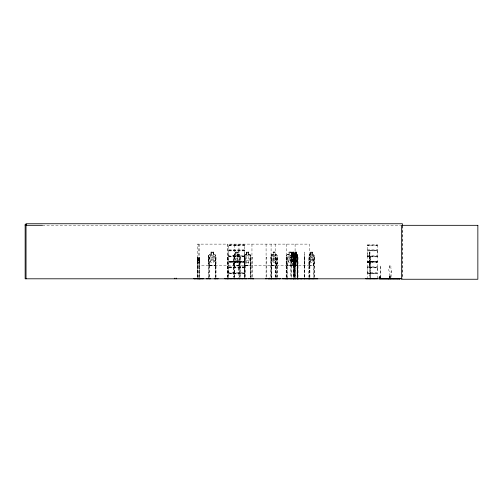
<?xml version="1.0" encoding="UTF-8"?>
<svg xmlns="http://www.w3.org/2000/svg" width="503" height="503" viewBox="0 0 503 503"><rect width="100%" height="100%" fill="white"/><g stroke="black" fill="none" stroke-linecap="round" stroke-linejoin="round"><path stroke-width="0.38" stroke-dasharray="2.52 1.89" d="M228.79 270.331L228.727 273.123L244.848 273.148L244.76 278.448M228.79 253.361L228.746 256.071M234.687 278.448L234.687 270.331M234.675 272.802L234.687 253.361M238.862 270.331L238.956 250.513M238.862 253.361L238.875 250.764M244.76 270.331L244.848 256.467M244.76 253.361L244.823 244.904L228.771 245.087M367.309 270.331L367.196 273.198L377.508 273.305L367.215 273.462L367.309 278.448M367.309 255.838L367.309 253.361M377.382 270.331L377.483 267.219L367.215 267.194L367.322 244.904M377.382 253.361L377.483 250.255L367.259 250.154M369.812 260.598L369.824 265.377L369.837 260.598M369.944 262.723L369.787 265.377L369.925 258.668M197.509 262.05L197.522 257.775L197.975 257.775L197.975 262.05L197.503 262.05L197.509 257.775M197.956 262.05L197.975 257.775M198.729 258.335L198.71 262.61L199.175 262.61L199.175 258.335L198.704 258.335L198.729 262.61M369.925 258.07L369.957 255.587L369.919 277.26M369.925 252.016L369.78 255.618M369.793 255.643L369.837 254.757M379.765 276.92L379.866 277.285L379.451 276.977M244.747 245.414L244.747 244.904L228.752 244.892L228.664 250.387L228.783 255.838L244.766 255.838L244.766 250.884L228.783 250.884M244.842 267.2L228.683 267.244L228.727 256.517L244.848 256.499L244.766 255.838M228.79 266.886L244.766 266.854M238.862 256.838L238.862 255.838M238.887 272.953L238.862 278.448M367.297 266.911L377.388 266.854L377.47 267.225M377.388 266.942L377.483 256.209L367.228 256.184M377.388 256.838L367.297 256.838M377.382 278.448L377.47 273.462M390.875 277.216L391.127 271.054A1.798 1.396 -90 0 0 390.837 268.225L390.913 266.282A0.899 0.698 -90 0 0 390.215 265.383L390.139 265.383M390.944 277.216L391.202 271.054M379.784 277.21L379.451 277.122M379.488 277.008L379.727 277.002M379.564 277.008L380.029 277.298L380.023 276.964M389.423 277.266L390.177 277.109L389.385 277.002M389.397 277.002L390.089 277.222L389.699 276.895M389.718 277.109L390.095 276.895L390.158 277.266M389.913 277.008L389.529 277.266M390.007 276.996L389.448 277.203M228.702 273.148L228.79 278.448M296.965 265.377L297.166 255.643L296.657 254.757L296.695 252.016M297.047 265.377L297.273 262.736M389.699 277.109L389.567 276.92M390.007 277.128L389.812 277.254M244.779 262.063L228.67 261.962L244.779 261.617L228.676 261.698L244.779 262.076M294.852 265.288L295.186 262.723L296.657 262.723L297.166 260.598M294.877 265.377L295.267 262.723L295.305 255.606L294.947 254.669L294.708 277.26M367.19 244.999L377.502 244.999L367.209 245.024M293.469 265.288L293.809 262.723M293.494 265.377L293.89 262.723M293.576 265.377L293.922 262.736M297.361 265.377L297.795 262.736L297.795 255.606L297.763 277.26M297.763 262.723L297.443 265.377L287.182 265.377L286.414 262.736M244.779 256.719L228.79 256.838M228.67 250.331L244.848 250.23M313.507 265.288L313.998 262.723M313.545 265.377L314.067 262.723L314.124 255.618L313.595 254.669L312.407 254.669M296.242 262.723L296.739 260.598L296.28 252.016M244.219 255.599L245.08 254.669L244.219 255.599L244.219 262.729L245.005 265.377L250.123 265.377L250.72 262.723L250.79 255.618L250.815 277.26M250.123 265.377L250.727 262.736M389.504 277.14L390.051 276.889M295.827 261.856L296.292 259.252L297.179 261.83L296.5 258.687L297.097 255.587L296.28 258.07L295.745 255.662L295.424 255.738L296.594 261.893L295.89 259.252L295.028 261.83L295.689 258.687L295.06 255.637L295.902 258.07L296.418 255.662L296.732 255.738L295.399 261.73L295.777 261.856M228.727 256.159L228.727 256.549M228.683 267.244L228.783 272.802L244.766 272.802L244.766 267.854L228.783 267.854M276.405 265.288L277.078 262.723L277.078 255.643M276.449 265.377L277.203 262.736L276.512 265.377L271.683 265.377M367.209 267.219L367.297 272.802L377.388 272.802L377.388 267.854L367.297 267.791M214.988 265.288L215.705 262.723L215.705 255.656L214.988 254.757M215.045 265.377L215.825 262.736L215.787 255.618L215.026 254.669L213.391 254.669M239.239 265.288L239.962 262.723M237.869 254.669L239.321 254.669L240.082 255.606L240.082 262.736L239.29 265.377L234.209 265.377L233.543 262.736L234.266 265.377M293.186 265.377L294.06 262.736L293.211 265.377M292.237 255.656L292.601 254.669M292.318 255.656L292.62 254.757M290.809 255.656L291.18 254.669M291.199 254.757L290.891 262.723M294.683 255.656L295.054 254.669M238.963 250.519L238.938 245.062M244.804 273.538L228.714 273.456M295.041 265.377L294.645 262.736L294.959 265.377L295.305 262.736L294.821 260.598L294.261 262.723L294.639 254.669M294.324 255.643L294.72 254.669M377.445 256.549L367.228 256.492M377.47 250.544L367.215 250.544M244.835 250.569L228.727 250.569M244.829 267.533L228.727 267.533M377.457 267.539L367.215 267.483M237.586 245.407L238.466 245.407M243.477 245.407L244.364 245.407M237.586 262.371L238.466 262.371M243.477 262.371L244.364 262.371M376.099 245.407L376.986 245.407M376.099 262.371L376.986 262.371M238.881 260.598L237.8 262.723L235.781 262.723L234.7 260.598L234.7 255.643L235.781 254.757L235.756 252.016M294.764 262.723L295.28 252.016L296.776 252.016L296.739 254.757M295.192 255.643L295.701 254.757L295.751 252.016M294.261 255.643L292.972 255.612L292.406 258.07L291.646 255.612L290.225 258.07C289.225 254.216 286.364 255.122 289.722 258.668C286.157 262.44 289.294 263.283 290.269 259.252C291.306 263.283 294.324 262.434 290.784 258.687C293.576 246.407 290.193 269.47 292.425 259.252L293.016 261.862L293.683 259.252L294.507 261.881L293.89 258.687L294.374 255.581L293.67 258.07L292.84 255.637L293.469 258.668L292.815 261.83L293.312 261.73L292.627 258.687L293.287 255.738L292.784 254.757L292.821 252.016M229.261 245.407L230.827 245.407M235.159 245.407L236.724 245.407M229.261 262.371L230.827 262.371M235.159 262.371L236.724 262.371M309.163 255.643L309.76 254.669M309.232 255.643L309.785 254.757M367.781 245.407L369.347 245.407M367.781 262.371L369.347 262.371M271.739 265.377L271.06 262.736L271.06 255.618L271.758 254.669M271.79 254.757L271.18 255.656L271.262 277.26M234.285 254.669L233.543 255.618L233.555 277.26M234.7 245.414L234.668 245.112M286.37 277.26L286.414 255.618L287.207 254.669L288.974 254.669L288.948 252.016L291.526 252.016L291.526 254.669M286.414 255.618L287.232 254.669M377.369 244.904L377.47 250.23M367.322 261.868L377.502 261.723L367.291 262.076M209.449 265.377L208.588 262.736L208.588 255.606L209.474 254.669L211.027 254.669L210.99 252.016L213.429 252.016L213.429 254.669M209.506 254.757L208.707 255.643L208.707 278.033M234.687 261.485L234.706 262.371M390.058 277.247L389.303 277.166M244.735 245.407L228.802 245.414M377.357 262.371L367.328 262.371M246.495 254.757L245.414 255.643L245.414 260.598L246.495 262.723L248.507 262.723L249.589 260.598L249.589 255.643L248.507 254.757M234.631 244.923L234.675 255.838M42.434 225.325L400.746 225.325M377.382 245.407L367.322 245.414M228.783 249.89L244.766 249.89M367.297 249.89L377.388 249.89M369.34 252.016L369.34 265.377M211.071 252.104L213.347 252.104M235.781 252.104L237.85 252.104L237.8 254.757L238.881 255.643M246.495 252.104L248.557 252.104M275.11 252.104L273.154 252.104L273.211 254.757L272.142 255.643L272.142 260.598L273.154 262.723L275.053 262.723L276.065 260.598L276.065 255.643L275.053 254.757L275.116 252.016L273.085 252.016L273.148 254.669L271.702 254.669M291.834 252.104L292.865 252.104M293.243 252.104L294.261 252.104M295.318 252.104L296.739 252.104M310.81 252.104L312.42 252.104M292.004 252.55L292.614 252.55L292.614 253.43L292.004 253.43M234.235 254.669L235.756 254.669M246.476 254.669L244.98 254.663L250.073 254.757M248.495 254.669L250.104 254.669M275.116 254.669L276.487 254.669L277.203 255.606L277.134 277.26M294.217 254.669L295.751 254.669M296.28 254.669L297.436 254.669L297.763 255.643M309.691 254.669L310.829 254.669M209.468 254.757L215.026 254.757M239.29 254.757L234.266 254.757L233.669 255.656L233.719 277.26M271.733 254.757L276.461 254.757M287.244 254.757L297.424 254.757M309.71 254.757L313.576 254.757M208.588 255.606L208.626 262.736L209.506 265.288M240.082 255.606L240.013 277.26M244.313 255.606L244.313 262.736L245.055 265.377M294.004 277.26L293.84 255.606L293.89 277.26M294.286 255.606L294.406 277.26M295.305 255.606L295.248 278.8M297.355 255.618L297.355 278.8M309.106 255.606L309.106 262.736L309.672 265.377L313.614 265.377M369.34 255.618L369.221 261.887M248.507 255.643L246.457 255.75M292.784 255.643L291.834 255.643L291.834 260.598L292.784 260.598L293.287 252.016M367.297 255.838L377.388 255.838L377.388 250.859L367.309 250.884M228.714 256.184L244.842 256.184M197.226 257.228L198.239 257.228M199.169 257.228L199.175 277.247L199.458 257.228M208.707 257.228L209.487 257.228L209.487 277.26M233.555 257.228L234.316 257.228L234.316 278.8M244.401 257.228L245.156 257.228L245.156 277.26M251.953 257.228L252.682 257.228L252.682 277.247M266.087 257.228L266.823 257.228L266.816 277.247M275.179 257.228L275.631 257.228L275.631 277.247M290.841 257.228L291.382 257.228M293.299 257.228L294.148 257.228L294.148 277.26M294.362 257.228L295.248 257.228M304.384 257.228L304.717 257.228L304.717 277.26M369.868 257.228L370.221 257.228M197.516 259.454L197.962 259.454M197.509 259.913L197.968 259.881M198.716 260.013L199.169 260.013M197.516 260.34L197.962 260.34M246.495 260.598L248.507 260.598M294.261 260.598L293.324 260.598L292.784 262.723L291.834 262.723L291.319 260.598M295.318 260.598L296.657 260.598L296.657 255.643L295.318 255.643L294.865 254.669M198.716 260.9L199.169 260.9M244.747 261.497L228.802 261.478L244.76 261.485L244.76 262.371L228.815 262.371M377.382 261.485L367.309 261.485L377.357 261.485M367.272 261.83L377.502 261.962L367.272 262.05M271.06 262.736L271.79 265.288M209.468 265.288L215.026 265.288M239.29 265.288L234.266 265.288L233.669 262.723M244.955 265.364L250.073 265.288M271.733 265.288L276.461 265.288M297.424 265.288L287.244 265.288L286.477 262.723L286.503 255.656M309.71 265.288L313.576 265.288M209.411 265.377L215.083 265.377M304.409 265.377L304.321 252.016L304.434 277.26M197.226 265.691L227.733 265.691M227.934 265.691L309.232 265.691M390.215 265.383A0.899 0.698 -90 0 0 389.517 266.282L389.448 268.225A1.798 1.396 -90 0 0 389.159 271.054L389.517 277.983M389.448 268.225L389.517 266.282M228.783 273.802L244.766 273.802M367.297 273.802L377.388 273.802M379.243 276.889L379.432 277.329M380.048 276.889L380.067 277.329M389.221 276.801L389.944 276.801M380.149 277.027L378.878 277.14M378.878 277.166L380.149 277.197M379.262 277.625L380.746 277.625L380.746 278.561M389.825 277.109L390.158 276.996L389.844 276.92M293.161 254.669L294.085 255.606L294.079 277.26M293.123 254.757L294.004 255.643M312.35 254.757L313.174 255.643L313.174 260.598L312.35 262.723L310.81 262.723L309.986 260.598L309.986 255.643L310.81 254.757L310.829 252.016M239.271 254.669L240.013 255.643M276.43 254.669L277.134 255.643M250.041 254.669L250.79 255.618M250.022 254.757L250.664 255.656M294.764 255.643L294.261 254.757L294.299 252.016L293.205 252.016L293.243 254.757M313.526 254.669L314.067 255.656M377.47 256.184L377.382 255.838M297.355 254.669L297.682 255.643M293.922 255.606L293.563 254.669L291.099 254.669L290.778 255.618L290.841 277.26M293.482 254.669L293.89 255.643M293.469 254.757L293.809 255.643M296.952 254.669L297.317 255.656M296.94 254.757L297.235 255.656M244.389 262.723L245.106 265.288M295.192 260.598L295.701 262.723M292.821 260.598L293.324 262.723L294.368 262.736L294.632 265.377M309.232 262.723L309.741 265.377M238.875 267.854L238.875 272.922M294.406 262.723L294.714 265.377M291.174 265.377L290.809 262.723L291.092 265.377M292.595 265.377L292.199 255.618L292.513 265.377M246.457 254.776L246.426 252.016L248.633 252.016L248.557 254.757M199.163 258.335L199.175 262.61M402.727 226.099L402.727 278.8M402.419 225.325L402.419 278.8M380.331 277.983L380.331 265.383L380.218 277.983M379.394 276.801L379.394 277.851M379.262 276.801L379.262 277.851M370.195 277.26L370.202 257.228L370.177 278.8M369.887 252.016L369.925 254.757M369.831 255.606L369.868 277.26M314.375 277.26L314.375 257.228L313.696 257.228L313.696 277.26M314.155 257.228L314.155 277.26M313.998 255.656L313.916 278.8M312.476 254.669L312.476 252.016L310.76 252.016L310.76 254.669M312.407 252.016L312.42 254.757M310.879 252.104L310.879 254.757M309.905 277.26L309.905 257.228L308.502 257.228L308.502 277.247M309.685 257.228L309.685 277.26M309.452 257.228L309.452 277.26M309.232 277.26L309.232 244.125L227.934 244.125L227.934 277.247M304.667 257.228L304.667 278.8M298.021 277.26L298.021 257.228L297.097 257.228L297.097 277.26M297.631 257.228L297.631 277.26M297.48 257.228L297.48 277.26M297.374 257.228L297.374 277.26M296.361 252.016L296.324 254.757M296.242 255.643L296.242 260.598M296.078 252.55L296.078 253.43M295.871 252.55L295.871 253.43M295.701 255.643L295.701 260.598M295.67 252.016L295.67 254.669M295.399 252.104L295.399 254.757M295.098 244.125L295.098 277.247M294.217 252.016L294.18 254.757M293.607 257.228L293.607 277.26M293.299 255.643L293.375 277.26M292.865 254.757L292.903 252.016L291.797 252.016L291.797 254.669M291.916 252.104L291.916 254.757M291.878 252.016L291.834 254.757L291.319 255.643L291.382 278.8M291.099 257.228L291.118 277.26M287.15 278.8L287.15 257.228L286.157 257.228L286.157 277.247M287.075 257.228L287.075 277.26M286.616 257.228L286.616 277.247M286.345 244.125L286.345 277.247M277.316 277.26L277.316 257.228L276.581 257.228L276.581 277.26M276.757 257.228L276.757 277.26M275.361 257.228L275.449 277.247M275.179 244.125L275.179 277.247M271.815 278.8L271.815 257.228L270.344 257.228L270.35 277.247M271.639 257.228L271.639 277.26M271.079 244.125L271.079 277.26M266.087 244.125L266.093 277.247M251.953 244.125L251.953 278.014M250.978 277.26L250.978 257.228L250.224 257.228L250.224 277.26M250.387 257.228L250.387 278.8M248.507 252.104L248.495 265.377M246.545 252.104L246.545 254.757M246.476 252.016L246.445 265.364M244.992 257.228L244.992 277.26M244.565 257.228L244.565 277.26M244.389 255.643L244.401 277.26M240.176 277.26L240.176 257.228L239.415 257.228L239.415 277.26M239.579 257.228L239.579 277.26M237.85 254.757L237.869 252.016L235.706 252.016L235.706 254.669M234.153 257.228L234.153 277.26M228.664 277.247L228.664 257.228L227.218 257.228L227.218 277.247M227.733 277.247L227.733 244.125L197.226 244.125L197.226 277.247M227.419 257.228L227.419 277.247M215.988 277.26L215.988 257.228L215.209 257.228L215.209 277.26M215.869 257.228L215.869 277.26M215.328 257.228L215.328 278.8M213.391 252.016L213.347 254.757M213.31 252.104L213.31 254.757L214.511 255.643L214.511 260.598L213.31 262.723L211.071 262.723L209.87 260.598L209.87 255.643L211.071 254.757L211.027 252.016M209.367 257.228L209.367 277.26M208.827 257.228L208.827 277.26M199.452 244.125L199.452 277.247M198.232 244.125L198.232 277.247M197.956 257.228L197.937 277.247M197.736 257.228L197.736 277.247M197.428 257.228L197.428 277.247M310.294 255.637L311.338 258.687C309.106 262.076 310.917 263.547 311.671 259.252C312.376 263.547 314.274 262.076 312.017 258.668C314.136 255.486 312.426 253.952 311.697 258.07L310.829 255.662L310.294 255.637M275.958 261.73L275.304 261.818L274.185 259.252C273.368 263.427 270.954 262.245 273.758 258.668C271.117 255.317 273.305 254.078 274.154 258.07C274.978 254.09 277.31 255.285 274.594 258.687L275.958 261.73M210.229 255.637L211.75 258.687C208.437 262.384 211.241 263.321 212.228 259.252C213.159 263.321 216.083 262.384 212.744 258.668C215.888 255.178 213.228 254.178 212.272 258.07L211.009 255.662L210.229 255.637M238.749 261.73L238.057 261.818L236.869 259.252C236.008 263.383 233.411 262.302 236.404 258.668C233.587 255.26 235.945 254.116 236.831 258.07C237.693 254.128 240.201 255.228 237.303 258.687L238.749 261.73M292.696 260.598L291.419 262.723L289.036 262.723L287.754 260.598L287.754 255.643L289.036 254.757L289.036 252.104L291.444 252.104L291.419 254.757L292.696 255.643L292.696 260.598M212.907 252.55L211.467 252.55L211.467 253.43L212.907 253.43L212.907 252.55M237.435 252.55L236.14 252.55L236.14 253.43L237.435 253.43L237.435 252.55M248.149 252.55L246.854 252.55L246.854 253.43L248.149 253.43L248.149 252.55M274.713 252.55L273.494 252.55L273.494 253.43L274.713 253.43L274.713 252.55M290.992 252.55L289.458 252.55L289.458 253.43L290.992 253.43L290.992 252.55M294.098 252.55L293.488 252.55L293.488 253.43L294.098 253.43L294.098 252.55M296.487 252.55L295.481 252.55L295.481 253.43L296.487 253.43L296.487 252.55M312.074 252.55L311.087 252.55L311.087 253.43L312.074 253.43L312.074 252.55M213.31 255.643L211.071 255.643L211.071 260.598L213.31 260.598L213.31 255.643M237.8 255.643L235.781 255.643L235.781 260.598L237.8 260.598L237.8 255.643M275.053 255.643L273.154 255.643L273.154 260.598L275.053 260.598L275.053 255.643M291.419 255.643L289.036 255.643L289.036 260.598L291.419 260.598L291.419 255.643M312.35 255.643L310.81 255.643L310.81 260.598L312.35 260.598L312.35 255.643M199.169 260.441L198.723 260.441L199.163 260.472M294.991 277.26L294.972 257.228L294.94 277.26"/><path stroke-width="0.75" d="M194.101 278.744L203.363 278.781L203.357 278.354M195.265 278.781L195.271 278.354M202.137 278.781L202.137 278.354M300.473 278.781L300.48 278.354M308.565 278.781L308.565 278.354M374.05 278.781L374.056 278.354M374.075 278.744L374.131 278.354M194.045 278.744L194.051 278.354M290.728 278.731L290.753 278.354M287.175 278.731L287.156 278.241M294.639 278.731L294.708 278.241M268.156 278.8L280.215 278.744M246.791 278.8L246.791 278.354L246.703 278.744M210.417 278.8L210.417 278.354L210.317 278.744M227.387 278.756L227.362 278.241M227.714 278.744L227.771 278.392M265.905 278.731L265.622 278.744M388.788 278.788L388.901 278.656M397.71 278.373L397.609 278.788M399.967 278.775L379.249 278.775L399.935 278.8L399.231 278.775L399.803 278.373M291.03 278.744L291.055 278.392M312.388 278.744L312.426 278.392M194.309 278.744L194.347 278.392L194.391 278.8M200.068 278.744L200.106 278.392M273.626 278.744L273.67 278.392M241.949 278.744L241.993 278.392M388.385 278.788L388.75 278.788M390.712 278.8L390.19 278.668M398.106 278.668L397.722 278.561M206.588 278.744L210.367 278.687M206.859 278.744L206.909 278.392L206.966 278.8M285.132 278.744L285.188 278.392L285.245 278.8M287.301 278.744L287.358 278.392M26.722 224.313L25.15 224.313L25.15 278.8L401.633 278.8M25.15 225.325L42.403 225.325M228.79 278.448L244.76 278.448M367.309 278.448L377.382 278.448M228.771 278.593L244.779 278.593M367.291 278.58L377.401 278.58M379.249 278.668L399.822 278.668M246.747 278.687L225.093 278.744M248.633 278.392L253.701 278.781M317.764 278.781L282.617 278.744L282.585 278.354M377.388 278.769L365.964 278.781L365.964 278.354M309.791 278.781L309.741 278.241M295.318 278.744L295.28 278.241M271.262 278.731L271.18 278.128M293.142 278.744L293.092 278.392M218.107 278.744L214.379 278.744M237.913 278.744L237.869 278.392M253.43 278.744L253.386 278.392M274.77 278.744L274.732 278.392M317.531 278.731L317.487 278.354M301.699 278.744L301.681 278.392L301.655 278.8M290.35 278.731L290.319 278.354M293.809 278.731L293.834 278.241M290.432 278.731L290.413 278.354M294.211 278.687L294.28 278.241M366.039 278.744L366.039 278.354M308.622 278.744L308.622 278.354M300.53 278.744L300.53 278.354M402.419 225.325L402.419 223.747L26.037 223.747L26.037 278.8M393.862 278.373L393.862 278.788M370.221 278.241L370.195 278.8L370.177 278.241M369.912 278.241L369.9 278.8L369.875 278.241M313.866 278.241L313.866 278.8M313.646 278.241L313.646 278.8M312.457 278.354L312.457 278.8M311.143 278.354L311.143 278.8M309.961 278.241L309.961 278.8M309.345 278.354L309.345 278.8M309.288 278.354L309.288 278.8M308.414 278.241L308.421 278.8M306.12 278.354L306.12 278.8M304.39 278.241L304.428 278.8M301.284 278.354L301.284 278.8M298.537 278.354L298.537 278.8M298.254 278.354L298.254 278.8M297.782 278.354L297.782 278.8M297.707 278.241L297.707 278.8M297.449 278.241L297.449 278.8M297.323 278.241L297.323 278.8M297.066 278.241L297.066 278.8M295.204 278.354L295.204 278.8M295.154 278.354L295.154 278.8M294.972 278.241L295.022 278.8M294.192 278.354L294.192 278.8M293.783 278.354L293.783 278.8M293.576 278.241L293.576 278.8M293.293 278.241L293.293 278.8M293.218 278.241L293.218 278.8M293.035 278.354L293.035 278.8M291.413 278.241L291.413 278.8M291.155 278.241L291.074 278.8M287.408 278.354L287.408 278.8M287.232 278.241L287.2 278.8M286.408 278.241L286.408 278.8M286.138 278.241L286.138 278.8M279.894 278.354L279.894 278.8M279.209 278.354L279.209 278.8M276.694 278.241L276.694 278.8M276.512 278.241L276.512 278.8M275.657 278.241L275.657 278.8M275.386 278.241L275.386 278.8M274.688 278.354L274.688 278.8M273.707 278.354L273.707 278.8M271.884 278.241L271.884 278.8M271.702 278.241L271.702 278.8M271.136 278.354L271.136 278.8M270.262 278.241L270.262 278.8M269.608 278.128L269.608 278.8M268.501 278.354L268.501 278.8M266.904 278.241L266.904 278.8M266.03 278.354L266.03 278.8M265.98 278.354L265.98 278.8M253.336 278.354L253.336 278.8M252.77 278.241L252.77 278.8M251.896 278.354L251.896 278.8M251.846 278.354L251.846 278.8M250.318 278.241L250.318 278.8M250.154 278.241L250.154 278.8M248.589 278.354L248.589 278.8M245.225 278.241L245.225 278.8M245.062 278.241L245.062 278.8M242.509 278.354L242.509 278.8M242.044 278.354L242.044 278.8M239.51 278.241L239.51 278.8M239.346 278.241L239.346 278.8M237.818 278.354L237.818 278.8M235.913 278.354L235.913 278.8M234.385 278.241L234.385 278.8M234.222 278.241L234.222 278.8M231.229 278.354L231.229 278.8M230.77 278.354L230.77 278.8M228.746 278.241L228.752 278.8M227.828 278.354L227.878 278.8M227.161 278.241L227.161 278.8M225.011 278.354L225.011 278.8M217.736 278.354L217.736 278.8M215.253 278.241L215.253 278.8M215.133 278.241L215.133 278.8M214.278 278.354L214.278 278.8M209.562 278.241L209.562 278.8M209.443 278.241L209.443 278.8M200.144 278.354L200.144 278.8M199.446 278.241L199.458 278.8M199.358 278.128L199.358 278.8M198.226 278.241L198.239 278.8M198.063 278.128L198.063 278.8M197.949 278.241L197.956 278.8M197.786 278.128L197.798 278.8M176.49 278.128L176.49 278.8M174.918 278.128L174.918 278.8M271.362 278.687L271.381 278.354L271.362 278.687M477.85 225.325L401.532 225.325L401.532 279.253L477.85 279.253L477.85 225.325M304.711 278.8L304.711 278.241L304.667 278.8M199.175 278.8L199.175 278.241L199.169 278.8"/></g></svg>
